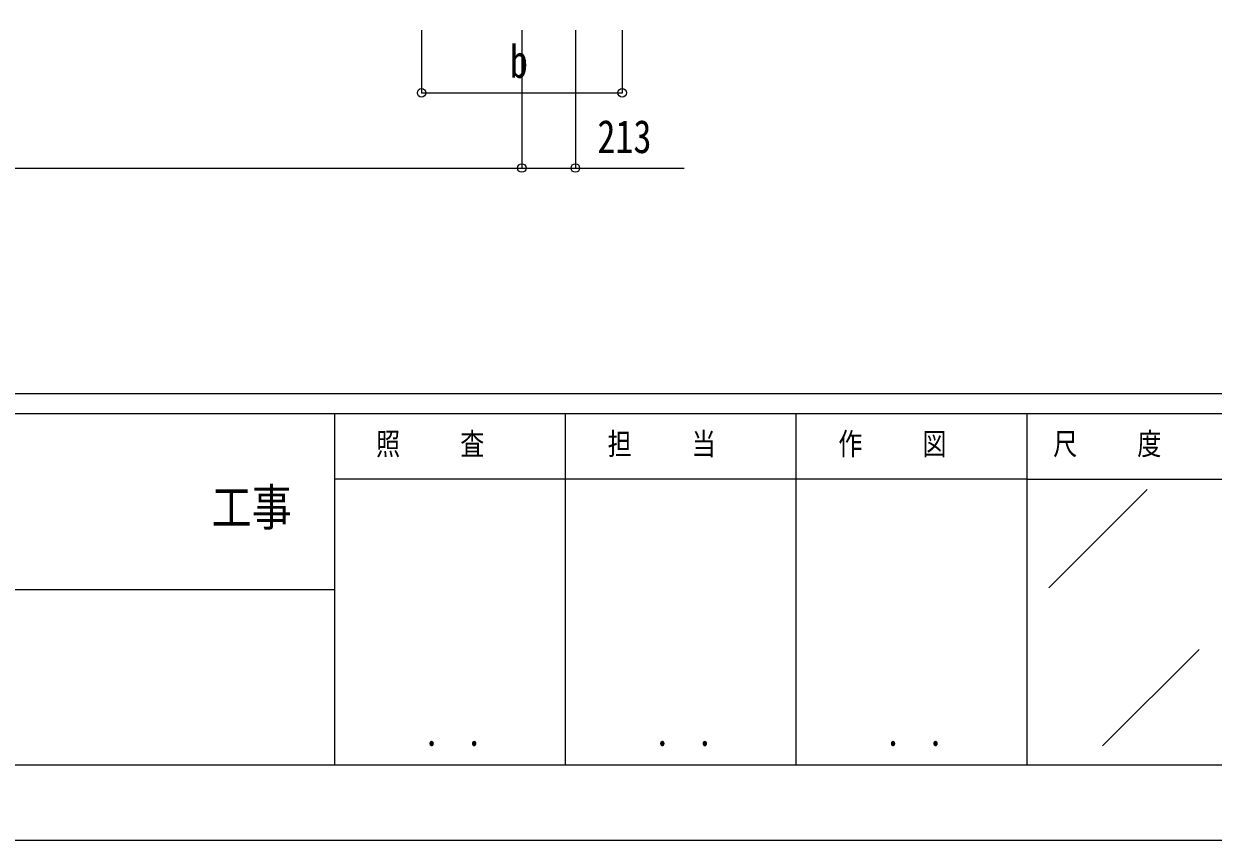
# Model space of a CAD drawing. Units: millimetres, scale not verified. Extents: x -16820 to 16820, y -11880 to 11880.
# Drawn here: x 3941 to 8684, y -11880 to -8625 of the extents above; entities that cross this region are included whole.
import ezdxf
from ezdxf.enums import TextEntityAlignment as Align

# ---------------------------------------------------------------- set-up
doc = ezdxf.new("R2010")
doc.units = ezdxf.units.MM
doc.header["$LTSCALE"] = 60
doc.layers.add('0-5_YKK_D', color=6, linetype='Continuous')
doc.layers.add('0-6_YKK_ZWAK', color=7, linetype='Continuous')
doc.styles.add('ＭＳ ゴシック', font='')
doc.styles.get('ＭＳ ゴシック').set_extended_font_data('MS Gothic')

msp = doc.modelspace()

# ---------------------------------------------------------------- linework, layer by layer
at = {"layer": '0-5_YKK_D'}
for p, q in [((5527.12, -8650), (5527.12, -8901)), ((5927.12, -8650), (5927.12, -9201)), ((5927.12, -8650), (5927.12, -9201)), ((6140.22, -8650), (6140.22, -9201)), ((6327.12, -8650), (6327.12, -8901)), ((5527.12, -8900), (6327.12, -8900)), ((1535.17, -9200), (5927.12, -9200))]:
    msp.add_line(p, q, dxfattribs=at)
msp.add_lwpolyline([(5927.12, -9200), (6140.22, -9200), (6574.62, -9200)], dxfattribs=at)
for centre in [(5527.12, -8900), (6327.12, -8900), (5927.12, -9200), (5927.12, -9200), (6140.22, -9200)]:
    msp.add_circle(centre, 17, dxfattribs=at)
at = {"layer": '0-6_YKK_ZWAK'}
for p, q in [((15580.08, -10100), (-15619.92, -10100)), ((5180.08, -10180), (-19.92, -10180)), ((6100.08, -10180), (6100.08, -11580)), ((7020.08, -10180), (7020.08, -11580)), ((7940.08, -10180), (7940.08, -11580)), ((8740.08, -10180), (7940.08, -10180)), ((7940.08, -10440), (5180.08, -10440)), ((7940.08, -10440), (8740.08, -10440)), ((8028.42, -10873.16), (8420.15, -10481.43)), ((-19.92, -10880), (5180.08, -10880)), ((8242.69, -11503.95), (8627.57, -11119.07)), ((-19.92, -11580), (5180.08, -11580)), ((5180.08, -11580), (7940.08, -11580)), ((7940.08, -11580), (8740.08, -11580))]:
    msp.add_line(p, q, dxfattribs=at)
msp.add_lwpolyline([(-16820, -11880), (16820, -11880), (16820, 11880), (-16820, 11880)], close=True, dxfattribs=at)
msp.add_lwpolyline([(7940.08, -10180), (5180.08, -10180), (5180.08, -11580)], dxfattribs=at)

# ---------------------------------------------------------------- texts
at = {"layer": '0-5_YKK_D', "style": 'ＭＳ ゴシック', "width": 0.8}
for s, p in [('b', (5879.12, -8880)), ('213', (6228.22, -9180))]:
    msp.add_text(s, height=132, dxfattribs=at).set_placement(p, align=Align.BOTTOM_LEFT)
at = {"layer": '0-6_YKK_ZWAK', "style": 'ＭＳ ゴシック', "width": 0.8}
for s, height, p in [('照     査', 87.98, (5345.68, -10370)), ('担     当', 87.98, (6268.88, -10370)), ('作     図', 87.98, (7188.88, -10370)), ('尺     度', 87.98, (8045.68, -10370)), ('工事', 146.6, (4689.33, -10669.86)), ('． ．', 103.7, (5540, -11537.41)), ('． ．', 103.7, (6460, -11537.41)), ('． ．', 103.7, (7380, -11537.41))]:
    msp.add_text(s, height=height, dxfattribs=at).set_placement(p, align=Align.BOTTOM_LEFT)

doc.saveas('drawing.dxf')
